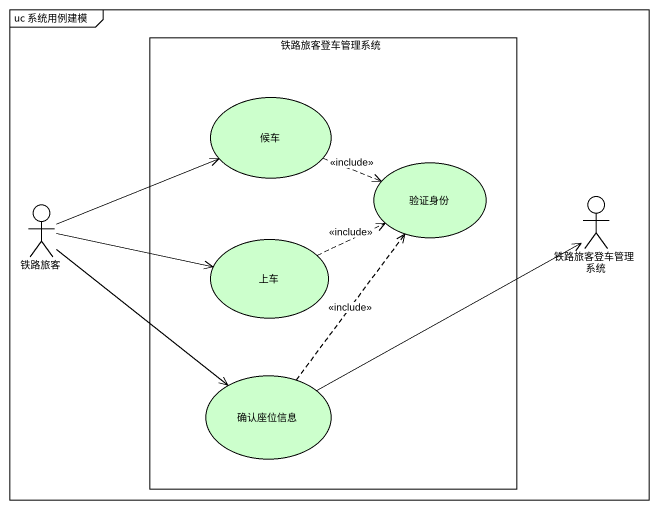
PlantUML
@startuml
mainframe uc 系统用例建模
rectangle 铁路旅客登车管理系统 {
  usecase 候车 #CCFFCC
  usecase 验证身份 #CCFFCC
  usecase 上车 #CCFFCC
  usecase 确认座位信息 #CCFFCC
}
actor 铁路旅客
actor "铁路旅客登车管理系统" as 铁路旅客登车管理系统_2
候车 .right.> 验证身份 : <<include>>
铁路旅客 -right-> 候车
铁路旅客 -right-> 上车
铁路旅客 --> 确认座位信息
上车 .right.> 验证身份 : <<include>>
确认座位信息 .up.> 验证身份 : <<include>>
确认座位信息 -right-> 铁路旅客登车管理系统_2
@enduml
